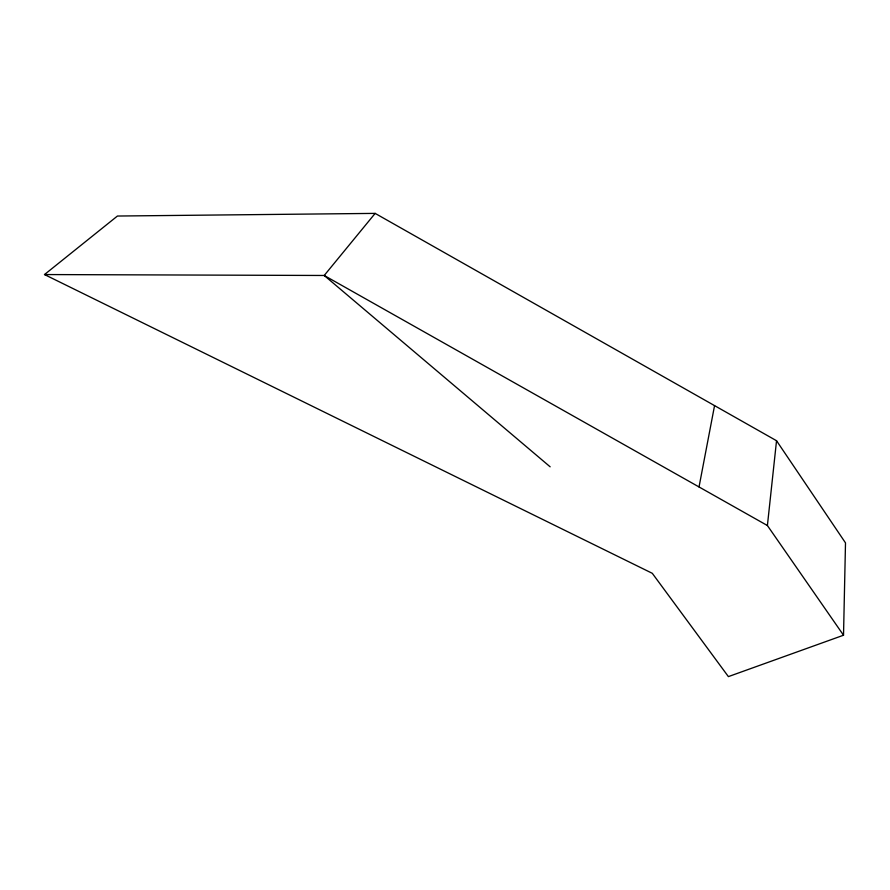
<?xml version="1.0" encoding="UTF-8"?>
<svg xmlns="http://www.w3.org/2000/svg" width="890" height="890" viewBox="0 0 890 890"><rect width="100%" height="100%" fill="white"/><g stroke="black" fill="none" stroke-linecap="round" stroke-linejoin="round"><path stroke-width="1.33" d="M843.52 635.226L845.5 542.889L776.536 440.728L375.146 213.389L117.436 216.036L44.5 274.554L652.292 573.316L728.387 676.611L843.52 635.226L767.403 525.534L324.216 275.477L44.5 274.554M767.403 525.534L776.536 440.728M699.028 486.952L714.559 405.618M375.146 213.389L324.216 275.477L550.154 466.816"/></g></svg>
